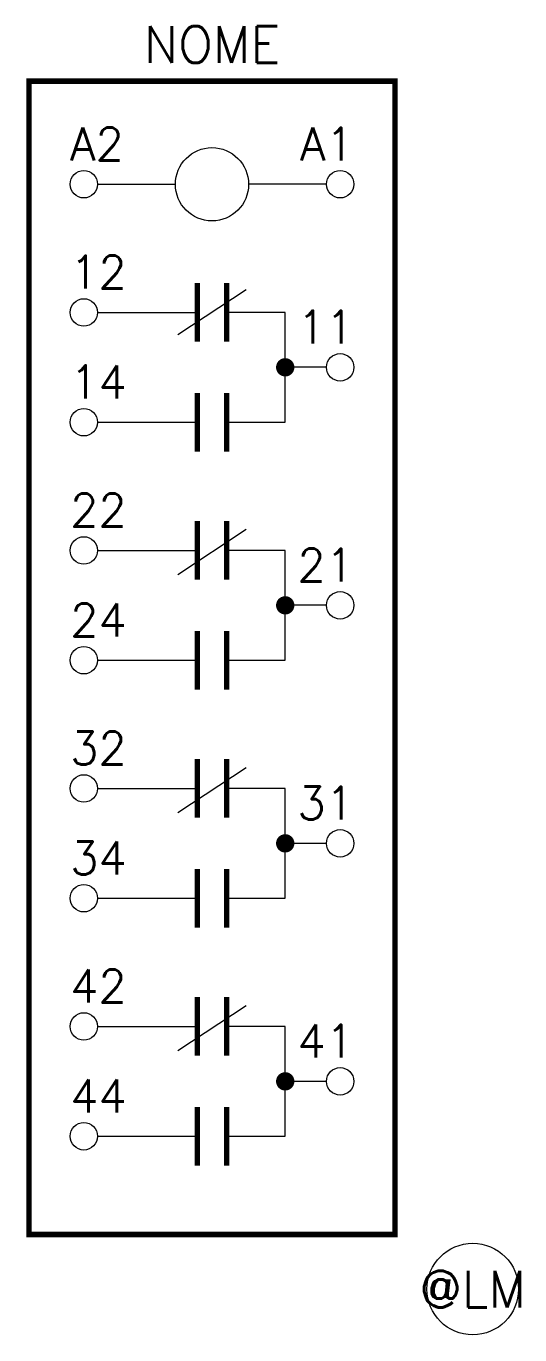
# Model space of a CAD drawing. Header units: millimetres. Extents: x -0.1 to 26.8, y -68.5 to 3.
import ezdxf
from ezdxf.enums import TextEntityAlignment as Align

# ---------------------------------------------------------------- set-up
doc = ezdxf.new("R2010")
doc.units = ezdxf.units.MM
doc.styles.add('Romans', font='romans.shx')

msp = doc.modelspace()

# ---------------------------------------------------------------- linework, layer by layer
at = {"color": 5, "const_width": 0.3}
msp.add_lwpolyline([(20, 0), (20, -63), (0, -63), (0, 0)], close=True, dxfattribs=at)
for points in [[(3.75, -5.635), (8, -5.635)], [(16.25, -5.635), (12, -5.635)], [(11.866, -11.402), (8.134, -13.866)], [(3.75, -12.634), (9.2, -12.634)], [(10.8, -18.634), (14, -18.634), (14, -12.634), (10.8, -12.634)], [(16.25, -15.634), (14, -15.634)], [(3.75, -18.634), (9.2, -18.634)], [(11.866, -24.501), (8.134, -26.965)], [(3.75, -25.634), (9.2, -25.634)], [(10.8, -31.634), (14, -31.634), (14, -25.634), (10.8, -25.634)], [(16.25, -28.634), (14, -28.634)], [(3.75, -31.634), (9.2, -31.634)], [(11.866, -37.501), (8.134, -39.965)], [(3.75, -38.634), (9.2, -38.634)], [(10.8, -44.634), (14, -44.634), (14, -38.634), (10.8, -38.634)], [(16.25, -41.634), (14, -41.634)], [(3.75, -44.634), (9.2, -44.634)], [(11.866, -50.501), (8.134, -52.965)], [(3.75, -51.634), (9.2, -51.634)], [(10.8, -57.634), (14, -57.634), (14, -51.634), (10.8, -51.634)], [(16.25, -54.634), (14, -54.634)], [(3.75, -57.634), (9.2, -57.634)]]:
    msp.add_lwpolyline(points)
at = {"const_width": 0.3}
for points in [[(9.2, -14.234), (9.2, -11.034)], [(10.8, -14.234), (10.8, -11.034)], [(9.2, -20.234), (9.2, -17.034)], [(10.8, -20.234), (10.8, -17.034)], [(9.2, -27.234), (9.2, -24.034)], [(10.8, -27.234), (10.8, -24.034)], [(9.2, -33.234), (9.2, -30.034)], [(10.8, -33.234), (10.8, -30.034)], [(9.2, -40.234), (9.2, -37.034)], [(10.8, -40.234), (10.8, -37.034)], [(9.2, -46.234), (9.2, -43.034)], [(10.8, -46.234), (10.8, -43.034)], [(9.2, -53.234), (9.2, -50.034)], [(10.8, -53.234), (10.8, -50.034)], [(9.2, -59.234), (9.2, -56.034)], [(10.8, -59.234), (10.8, -56.034)]]:
    msp.add_lwpolyline(points, dxfattribs=at)
at = {"const_width": 0.5}
for points in [[(14.25, -15.634, 1), (13.75, -15.634, 1)], [(14.25, -28.634, 1), (13.75, -28.634, 1)], [(14.25, -41.634, 1), (13.75, -41.634, 1)], [(14.25, -54.634, 1), (13.75, -54.634, 1)]]:
    msp.add_lwpolyline(points, format="xyb", close=True, dxfattribs=at)
for centre, radius in [((10, -5.635), 2), ((3, -5.635), 0.75), ((17, -5.635), 0.75), ((3, -12.634), 0.75), ((17, -15.634), 0.75), ((3, -18.634), 0.75), ((3, -25.634), 0.75), ((17, -28.634), 0.75), ((3, -31.634), 0.75), ((3, -38.634), 0.75), ((17, -41.634), 0.75), ((3, -44.634), 0.75), ((3, -51.634), 0.75), ((17, -54.634), 0.75), ((3, -57.634), 0.75), ((24.244, -65.979), 2.5)]:
    msp.add_circle(centre, radius)

# ---------------------------------------------------------------- texts
at = {"style": 'Romans', "flags": 4}
for tag, text, p in [('NOME', 'NOME', (10, 2)), ('@LM', '@LM', (24.244, -65.979))]:
    msp.add_attdef(tag, text=text, height=2, dxfattribs=at).set_placement(p, align=Align.MIDDLE_CENTER)
for tag, text, p in [('A2', 'A2', (2.25, -3.435)), ('12', '12', (2.25, -10.434)), ('14', '14', (2.25, -16.434)), ('22', '22', (2.25, -23.434)), ('24', '24', (2.25, -29.434)), ('32', '32', (2.25, -36.434)), ('34', '34', (2.25, -42.434)), ('42', '42', (2.25, -49.434)), ('44', '44', (2.25, -55.434))]:
    msp.add_attdef(tag, text=text, height=1.8, dxfattribs=at).set_placement(p, align=Align.MIDDLE_LEFT)
for tag, text, p in [('A1', 'A1', (17.75, -3.435)), ('11', '11', (17.75, -13.434)), ('21', '21', (17.75, -26.434)), ('31', '31', (17.75, -39.434)), ('41', '41', (17.75, -52.434))]:
    msp.add_attdef(tag, text=text, height=1.8, dxfattribs=at).set_placement(p, align=Align.MIDDLE_RIGHT)

doc.saveas('drawing.dxf')
